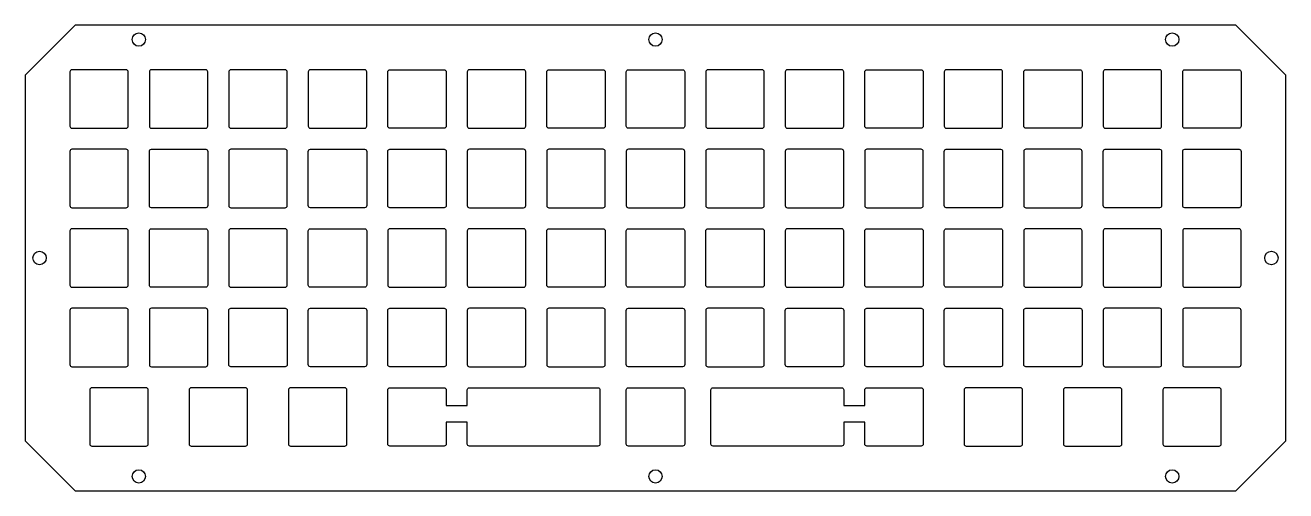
# Model space of a CAD drawing. Header units: millimetres. Extents: x -8 to 294, y 119 to 231.
import ezdxf

# ---------------------------------------------------------------- set-up
doc = ezdxf.new("R2010")
doc.units = ezdxf.units.MM
doc.layers.get('0').update_dxf_attribs({"linetype": 'CONTINUOUS'})

msp = doc.modelspace()

# ---------------------------------------------------------------- linework, layer by layer
msp.add_lwpolyline([(294.35, 130.91), (294.35, 218.51), (282.35, 230.51), (4.25, 230.51), (-7.75, 218.51), (-7.75, 130.91), (4.25, 118.91), (282.35, 118.91)], close=True)
for points in [[(16.45, 219.81), (3.45, 219.81, 0.414214), (2.95, 219.31), (2.95, 206.31, 0.414214), (3.45, 205.81), (16.45, 205.81, 0.414214), (16.95, 206.31), (16.95, 219.31, 0.414214)], [(36, 206.31), (36, 219.31, 0.414214), (35.5, 219.81), (22.5, 219.81, 0.414214), (22, 219.31), (22, 206.31, 0.414214), (22.5, 205.81), (35.5, 205.81, 0.414214)], [(54.55, 219.81), (41.55, 219.81, 0.414214), (41.05, 219.31), (41.05, 206.31, 0.414214), (41.55, 205.81), (54.55, 205.81, 0.414214), (55.05, 206.31), (55.05, 219.31, 0.414214)], [(73.6, 219.81), (60.6, 219.81, 0.414214), (60.1, 219.31), (60.1, 206.31, 0.414214), (60.6, 205.81), (73.6, 205.81, 0.414214), (74.1, 206.31), (74.1, 219.31, 0.414214)], [(79.15, 219.31, -0.414214), (79.65, 219.81), (92.65, 219.81, -0.414214), (93.15, 219.31), (93.15, 206.31, -0.414214), (92.65, 205.81), (79.65, 205.81, -0.414214), (79.15, 206.31)], [(111.7, 219.81), (98.7, 219.81, 0.414214), (98.2, 219.31), (98.2, 206.31, 0.414214), (98.7, 205.81), (111.7, 205.81, 0.414214), (112.2, 206.31), (112.2, 219.31, 0.414214)], [(130.75, 219.81, -0.414214), (131.25, 219.31), (131.25, 206.31, -0.414214), (130.75, 205.81), (117.75, 205.81, -0.414214), (117.25, 206.31), (117.25, 219.31, -0.414214), (117.75, 219.81)], [(136.8, 205.81, -0.414214), (136.3, 206.31), (136.3, 219.31, -0.414214), (136.8, 219.81), (149.8, 219.81, -0.414214), (150.3, 219.31), (150.3, 206.31, -0.414214), (149.8, 205.81)], [(169.35, 206.31), (169.35, 219.31, 0.414214), (168.85, 219.81), (155.85, 219.81, 0.414214), (155.35, 219.31), (155.35, 206.31, 0.414214), (155.85, 205.81), (168.85, 205.81, 0.414214)], [(188.4, 206.31), (188.4, 219.31, 0.414214), (187.9, 219.81), (174.9, 219.81, 0.414214), (174.4, 219.31), (174.4, 206.31, 0.414214), (174.9, 205.81), (187.9, 205.81, 0.414214)], [(193.95, 205.81, -0.414214), (193.45, 206.31), (193.45, 219.31, -0.414214), (193.95, 219.81), (206.95, 219.81, -0.414214), (207.45, 219.31), (207.45, 206.31, -0.414214), (206.95, 205.81)], [(226, 219.81), (213, 219.81, 0.414214), (212.5, 219.31), (212.5, 206.31, 0.414214), (213, 205.81), (226, 205.81, 0.414214), (226.5, 206.31), (226.5, 219.31, 0.414214)], [(231.55, 219.31, -0.414214), (232.05, 219.81), (245.05, 219.81, -0.414214), (245.55, 219.31), (245.55, 206.31, -0.414214), (245.05, 205.81), (232.05, 205.81, -0.414214), (231.55, 206.31)], [(251.1, 205.81), (264.1, 205.81, 0.414214), (264.6, 206.31), (264.6, 219.31, 0.414214), (264.1, 219.81), (251.1, 219.81, 0.414214), (250.6, 219.31), (250.6, 206.31, 0.414214)], [(269.65, 219.31, -0.414214), (270.15, 219.81), (283.15, 219.81, -0.414214), (283.65, 219.31), (283.65, 206.31, -0.414214), (283.15, 205.81), (270.15, 205.81, -0.414214), (269.65, 206.31)], [(16.45, 200.76), (3.45, 200.76, 0.414214), (2.95, 200.26), (2.95, 187.26, 0.414214), (3.45, 186.76), (16.45, 186.76, 0.414214), (16.95, 187.26), (16.95, 200.26, 0.414214)], [(35.5, 200.76, -0.414214), (36, 200.26), (36, 187.26, -0.414214), (35.5, 186.76), (22.5, 186.76, -0.414214), (22, 187.26), (22, 200.26, -0.414214), (22.5, 200.76)], [(54.55, 200.76), (41.55, 200.76, 0.414214), (41.05, 200.26), (41.05, 187.26, 0.414214), (41.55, 186.76), (54.55, 186.76, 0.414214), (55.05, 187.26), (55.05, 200.26, 0.414214)], [(74.1, 187.26, -0.414214), (73.6, 186.76), (60.6, 186.76, -0.414214), (60.1, 187.26), (60.1, 200.26, -0.414214), (60.6, 200.76), (73.6, 200.76, -0.414214), (74.1, 200.26)], [(92.65, 200.76, -0.414214), (93.15, 200.26), (93.15, 187.26, -0.414214), (92.65, 186.76), (79.65, 186.76, -0.414214), (79.15, 187.26), (79.15, 200.26, -0.414214), (79.65, 200.76)], [(112.2, 187.26), (112.2, 200.26, 0.414214), (111.7, 200.76), (98.7, 200.76, 0.414214), (98.2, 200.26), (98.2, 187.26, 0.414214), (98.7, 186.76), (111.7, 186.76, 0.414214)], [(117.25, 200.26), (117.25, 187.26, 0.414214), (117.75, 186.76), (130.75, 186.76, 0.414214), (131.25, 187.26), (131.25, 200.26, 0.414214), (130.75, 200.76), (117.75, 200.76, 0.414214)], [(136.8, 186.76), (149.8, 186.76, 0.414214), (150.3, 187.26), (150.3, 200.26, 0.414214), (149.8, 200.76), (136.8, 200.76, 0.414214), (136.3, 200.26), (136.3, 187.26, 0.414214)], [(155.85, 186.76), (168.85, 186.76, 0.414214), (169.35, 187.26), (169.35, 200.26, 0.414214), (168.85, 200.76), (155.85, 200.76, 0.414214), (155.35, 200.26), (155.35, 187.26, 0.414214)], [(187.9, 200.76), (174.9, 200.76, 0.414214), (174.4, 200.26), (174.4, 187.26, 0.414214), (174.9, 186.76), (187.9, 186.76, 0.414214), (188.4, 187.26), (188.4, 200.26, 0.414214)], [(193.95, 186.76), (206.95, 186.76, 0.414214), (207.45, 187.26), (207.45, 200.26, 0.414214), (206.95, 200.76), (193.95, 200.76, 0.414214), (193.45, 200.26), (193.45, 187.26, 0.414214)], [(226.5, 187.26, -0.414214), (226, 186.76), (213, 186.76, -0.414214), (212.5, 187.26), (212.5, 200.26, -0.414214), (213, 200.76), (226, 200.76, -0.414214), (226.5, 200.26)], [(231.55, 200.26), (231.55, 187.26, 0.414214), (232.05, 186.76), (245.05, 186.76, 0.414214), (245.55, 187.26), (245.55, 200.26, 0.414214), (245.05, 200.76), (232.05, 200.76, 0.414214)], [(264.6, 187.26, -0.414214), (264.1, 186.76), (251.1, 186.76, -0.414214), (250.6, 187.26), (250.6, 200.26, -0.414214), (251.1, 200.76), (264.1, 200.76, -0.414214), (264.6, 200.26)], [(283.15, 200.76, -0.414214), (283.65, 200.26), (283.65, 187.26, -0.414214), (283.15, 186.76), (270.15, 186.76, -0.414214), (269.65, 187.26), (269.65, 200.26, -0.414214), (270.15, 200.76)], [(2.95, 181.21), (2.95, 168.21, 0.414214), (3.45, 167.71), (16.45, 167.71, 0.414214), (16.95, 168.21), (16.95, 181.21, 0.414214), (16.45, 181.71), (3.45, 181.71, 0.414214)], [(35.5, 181.71, -0.414214), (36, 181.21), (36, 168.21, -0.414214), (35.5, 167.71), (22.5, 167.71, -0.414214), (22, 168.21), (22, 181.21, -0.414214), (22.5, 181.71)], [(41.55, 167.71), (54.55, 167.71, 0.414214), (55.05, 168.21), (55.05, 181.21, 0.414214), (54.55, 181.71), (41.55, 181.71, 0.414214), (41.05, 181.21), (41.05, 168.21, 0.414214)], [(60.6, 167.71, -0.414214), (60.1, 168.21), (60.1, 181.21, -0.414214), (60.6, 181.71), (73.6, 181.71, -0.414214), (74.1, 181.21), (74.1, 168.21, -0.414214), (73.6, 167.71)], [(79.15, 181.21), (79.15, 168.21, 0.414214), (79.65, 167.71), (92.65, 167.71, 0.414214), (93.15, 168.21), (93.15, 181.21, 0.414214), (92.65, 181.71), (79.65, 181.71, 0.414214)], [(98.7, 167.71), (111.7, 167.71, 0.414214), (112.2, 168.21), (112.2, 181.21, 0.414214), (111.7, 181.71), (98.7, 181.71, 0.414214), (98.2, 181.21), (98.2, 168.21, 0.414214)], [(117.25, 181.21, -0.414214), (117.75, 181.71), (130.75, 181.71, -0.414214), (131.25, 181.21), (131.25, 168.21, -0.414214), (130.75, 167.71), (117.75, 167.71, -0.414214), (117.25, 168.21)], [(149.8, 181.71, -0.414214), (150.3, 181.21), (150.3, 168.21, -0.414214), (149.8, 167.71), (136.8, 167.71, -0.414214), (136.3, 168.21), (136.3, 181.21, -0.414214), (136.8, 181.71)], [(155.35, 181.21, -0.414214), (155.85, 181.71), (168.85, 181.71, -0.414214), (169.35, 181.21), (169.35, 168.21, -0.414214), (168.85, 167.71), (155.85, 167.71, -0.414214), (155.35, 168.21)], [(187.9, 181.71), (174.9, 181.71, 0.414214), (174.4, 181.21), (174.4, 168.21, 0.414214), (174.9, 167.71), (187.9, 167.71, 0.414214), (188.4, 168.21), (188.4, 181.21, 0.414214)], [(207.45, 168.21, -0.414214), (206.95, 167.71), (193.95, 167.71, -0.414214), (193.45, 168.21), (193.45, 181.21, -0.414214), (193.95, 181.71), (206.95, 181.71, -0.414214), (207.45, 181.21)], [(212.5, 181.21, -0.414214), (213, 181.71), (226, 181.71, -0.414214), (226.5, 181.21), (226.5, 168.21, -0.414214), (226, 167.71), (213, 167.71, -0.414214), (212.5, 168.21)], [(232.05, 167.71), (245.05, 167.71, 0.414214), (245.55, 168.21), (245.55, 181.21, 0.414214), (245.05, 181.71), (232.05, 181.71, 0.414214), (231.55, 181.21), (231.55, 168.21, 0.414214)], [(250.6, 181.21), (250.6, 168.21, 0.414214), (251.1, 167.71), (264.1, 167.71, 0.414214), (264.6, 168.21), (264.6, 181.21, 0.414214), (264.1, 181.71), (251.1, 181.71, 0.414214)], [(270.15, 167.71), (283.15, 167.71, 0.414214), (283.65, 168.21), (283.65, 181.21, 0.414214), (283.15, 181.71), (270.15, 181.71, 0.414214), (269.65, 181.21), (269.65, 168.21, 0.414214)], [(16.95, 149.16), (16.95, 162.16, 0.414214), (16.45, 162.66), (3.45, 162.66, 0.414214), (2.95, 162.16), (2.95, 149.16, 0.414214), (3.45, 148.66), (16.45, 148.66, 0.414214)], [(22, 162.16), (22, 149.16, 0.414214), (22.5, 148.66), (35.5, 148.66, 0.414214), (36, 149.16), (36, 162.16, 0.414214), (35.5, 162.66), (22.5, 162.66, 0.414214)], [(54.55, 162.66, -0.414214), (55.05, 162.16), (55.05, 149.16, -0.414214), (54.55, 148.66), (41.55, 148.66, -0.414214), (41.05, 149.16), (41.05, 162.16, -0.414214), (41.55, 162.66)], [(60.1, 162.16, -0.414214), (60.6, 162.66), (73.6, 162.66, -0.414214), (74.1, 162.16), (74.1, 149.16, -0.414214), (73.6, 148.66), (60.6, 148.66, -0.414214), (60.1, 149.16)], [(93.15, 149.16, -0.414214), (92.65, 148.66), (79.65, 148.66, -0.414214), (79.15, 149.16), (79.15, 162.16, -0.414214), (79.65, 162.66), (92.65, 162.66, -0.414214), (93.15, 162.16)], [(112.2, 149.16), (112.2, 162.16, 0.414214), (111.7, 162.66), (98.7, 162.66, 0.414214), (98.2, 162.16), (98.2, 149.16, 0.414214), (98.7, 148.66), (111.7, 148.66, 0.414214)], [(117.75, 148.66), (130.75, 148.66, 0.414214), (131.25, 149.16), (131.25, 162.16, 0.414214), (130.75, 162.66), (117.75, 162.66, 0.414214), (117.25, 162.16), (117.25, 149.16, 0.414214)], [(136.8, 148.66, -0.414214), (136.3, 149.16), (136.3, 162.16, -0.414214), (136.8, 162.66), (149.8, 162.66, -0.414214), (150.3, 162.16), (150.3, 149.16, -0.414214), (149.8, 148.66)], [(169.35, 149.16), (169.35, 162.16, 0.414214), (168.85, 162.66), (155.85, 162.66, 0.414214), (155.35, 162.16), (155.35, 149.16, 0.414214), (155.85, 148.66), (168.85, 148.66, 0.414214)], [(188.4, 149.16, -0.414214), (187.9, 148.66), (174.9, 148.66, -0.414214), (174.4, 149.16), (174.4, 162.16, -0.414214), (174.9, 162.66), (187.9, 162.66, -0.414214), (188.4, 162.16)], [(207.45, 149.16, -0.414214), (206.95, 148.66), (193.95, 148.66, -0.414214), (193.45, 149.16), (193.45, 162.16, -0.414214), (193.95, 162.66), (206.95, 162.66, -0.414214), (207.45, 162.16)], [(213, 148.66, -0.414214), (212.5, 149.16), (212.5, 162.16, -0.414214), (213, 162.66), (226, 162.66, -0.414214), (226.5, 162.16), (226.5, 149.16, -0.414214), (226, 148.66)], [(232.05, 148.66, -0.414214), (231.55, 149.16), (231.55, 162.16, -0.414214), (232.05, 162.66), (245.05, 162.66, -0.414214), (245.55, 162.16), (245.55, 149.16, -0.414214), (245.05, 148.66)], [(251.1, 148.66), (264.1, 148.66, 0.414214), (264.6, 149.16), (264.6, 162.16, 0.414214), (264.1, 162.66), (251.1, 162.66, 0.414214), (250.6, 162.16), (250.6, 149.16, 0.414214)], [(269.65, 162.16), (269.65, 149.16, 0.414214), (270.15, 148.66), (283.15, 148.66, 0.414214), (283.65, 149.16), (283.65, 162.16, 0.414214), (283.15, 162.66), (270.15, 162.66, 0.414214)], [(21.72, 130.11), (21.72, 143.11, 0.414214), (21.22, 143.61), (8.22, 143.61, 0.414214), (7.72, 143.11), (7.72, 130.11, 0.414214), (8.22, 129.61), (21.22, 129.61, 0.414214)], [(45.03, 143.61), (32.03, 143.61, 0.414214), (31.53, 143.11), (31.53, 130.11, 0.414214), (32.03, 129.61), (45.03, 129.61, 0.414214), (45.53, 130.11), (45.53, 143.11, 0.414214)], [(55.34, 143.11), (55.34, 130.11, 0.414214), (55.84, 129.61), (68.84, 129.61, 0.414214), (69.34, 130.11), (69.34, 143.11, 0.414214), (68.84, 143.61), (55.84, 143.61, 0.414214)], [(92.66, 129.61), (79.65, 129.61, -0.414214), (79.15, 130.11), (79.15, 143.11, -0.414214), (79.65, 143.61), (84.01, 143.61), (88.3, 143.61), (92.66, 143.61, -0.414214), (93.16, 143.11), (93.16, 139.32), (98.2, 139.32), (98.2, 143.11, -0.414214), (98.7, 143.61), (100.68, 143.61), (104.98, 143.61), (121.73, 143.61), (129.5, 143.61, -0.414214), (130, 143.11), (130, 138.91), (130, 134.31), (130, 131.08), (130, 130.11, -0.414214), (129.5, 129.61), (121.73, 129.61), (98.7, 129.61, -0.414214), (98.2, 130.11), (98.2, 134.31), (98.2, 135.32), (93.16, 135.32), (93.16, 134.31), (93.16, 130.11, -0.414214)], [(136.3, 130.11), (136.3, 134.31), (136.3, 138.91), (136.3, 143.11, -0.414214), (136.8, 143.61), (149.81, 143.61, -0.414214), (150.31, 143.11), (150.31, 138.91), (150.31, 134.31), (150.31, 130.11, -0.414214), (149.81, 129.61), (136.8, 129.61, -0.414214)], [(187.91, 129.61), (164.88, 129.61), (157.1, 129.61, -0.414214), (156.6, 130.11), (156.6, 131.08), (156.6, 134.31), (156.6, 138.91), (156.6, 143.11, -0.414214), (157.1, 143.61), (164.5, 143.61), (181.63, 143.61), (185.93, 143.61), (187.91, 143.61, -0.414214), (188.41, 143.11), (188.41, 139.32), (191.31, 139.32), (193.45, 139.32), (193.45, 143.11, -0.414214), (193.95, 143.61), (198.31, 143.61), (202.6, 143.61), (206.95, 143.61, -0.414214), (207.45, 143.11), (207.45, 130.11, -0.414214), (206.95, 129.61), (193.95, 129.61, -0.414214), (193.45, 130.11), (193.45, 134.31), (193.45, 135.32), (191.31, 135.32), (188.41, 135.32), (188.41, 134.31), (188.41, 130.11, -0.414214)], [(217.77, 129.61), (230.77, 129.61, 0.414214), (231.27, 130.11), (231.27, 143.11, 0.414214), (230.77, 143.61), (217.77, 143.61, 0.414214), (217.27, 143.11), (217.27, 130.11, 0.414214)], [(254.58, 143.61), (241.58, 143.61, 0.414214), (241.08, 143.11), (241.08, 130.11, 0.414214), (241.58, 129.61), (254.58, 129.61, 0.414214), (255.08, 130.11), (255.08, 143.11, 0.414214)], [(278.89, 130.11), (278.89, 143.11, 0.414214), (278.39, 143.61), (265.39, 143.61, 0.414214), (264.89, 143.11), (264.89, 130.11, 0.414214), (265.39, 129.61), (278.39, 129.61, 0.414214)]]:
    msp.add_lwpolyline(points, format="xyb", close=True)
for centre in [(19.48, 227.06), (143.3, 227.06), (267.13, 227.06), (-4.3, 174.71), (290.9, 174.71), (19.48, 122.36), (143.3, 122.36), (267.13, 122.36)]:
    msp.add_circle(centre, 1.6)

doc.saveas('drawing.dxf')
